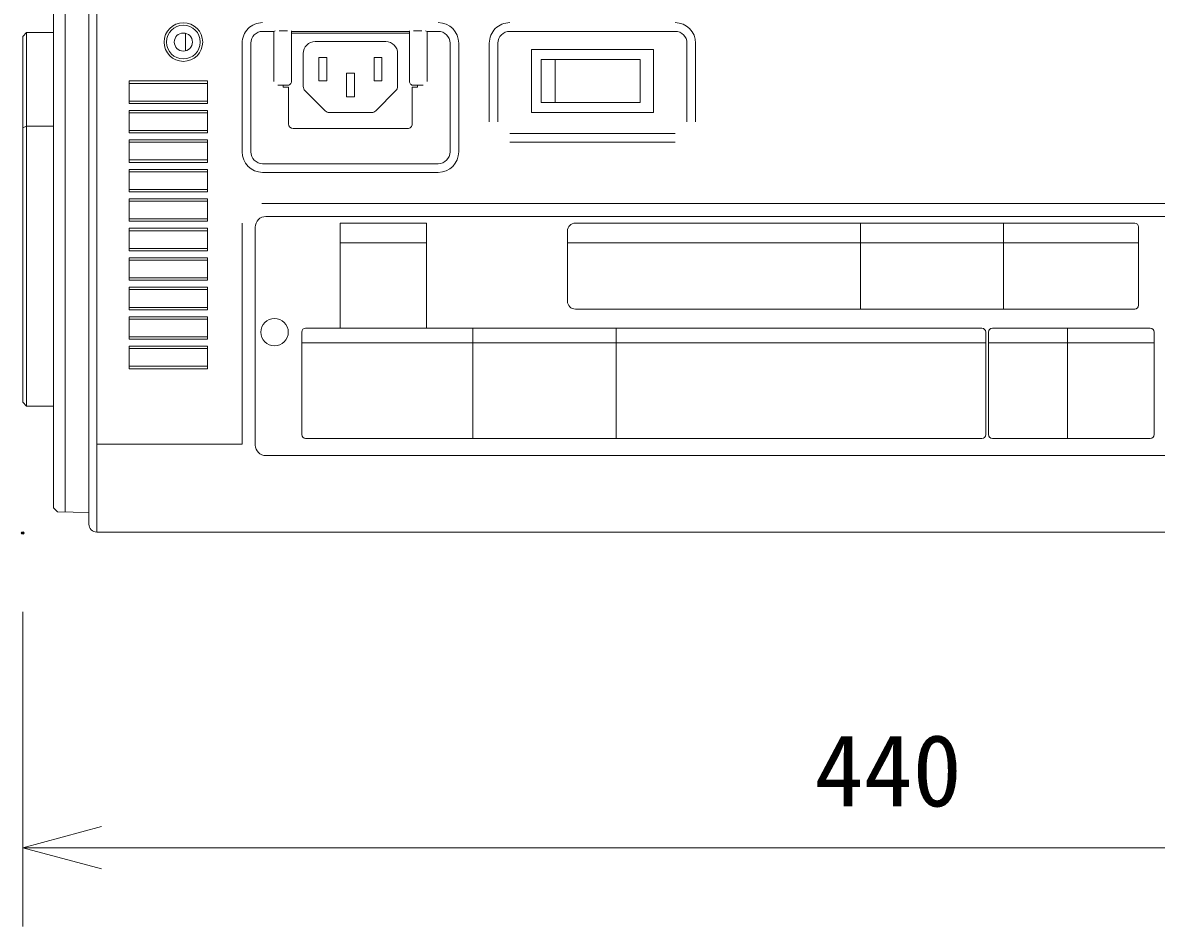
# Model space of a CAD drawing. Units: millimetres, scale not verified. Extents: x -62 to 63, y -57 to 57.
# Drawn here: x 13.7 to 42.51, y -4.89 to 18.08 of the extents above; entities that cross this region are included whole.
import ezdxf
from ezdxf.enums import TextEntityAlignment as Align

# ---------------------------------------------------------------- set-up
doc = ezdxf.new("R2010")
doc.units = ezdxf.units.MM
doc.header["$LTSCALE"] = 0.125
doc.header["$PDMODE"] = 32
doc.header["$PDSIZE"] = 0.0625
for name, color, linetype, lineweight in [('0-0_0', 7, 'Continuous', 9), ('0-4_GAIKEI', 7, 'Continuous', 18), ('0-5_SUNPO', 7, 'Continuous', 9)]:
    doc.layers.add(name, color=color, linetype=linetype, lineweight=lineweight)
doc.layers.add('0-1_DEFPOINTS', color=7, linetype='Continuous')
doc.styles.add('ＭＳ ゴシック', font='')
doc.styles.get('ＭＳ ゴシック').set_extended_font_data('MS Gothic')

# ---------------------------------------------------------------- blocks, each defined once
blk = doc.blocks.new('_OPEN30')
at = {"layer": '0-0_0'}
blk.add_line((0, 0), (-1, 0), dxfattribs=at)
blk.add_lwpolyline([(-1, 0.26795), (0, 0), (-1, -0.26795)], dxfattribs=at)
blk = doc.blocks.new('D10')
at = {"layer": '0-1_DEFPOINTS'}
blk.add_point((7.553, 2.4886), dxfattribs=at)
at = {"layer": '0-5_SUNPO'}
for p, q in [((7.553, 0.4886), (7.553, -7.5114)), ((9.553, -5.5114), (49.553, -5.5114))]:
    blk.add_line(p, q, dxfattribs=at)
at = {"layer": '0-5_SUNPO', "xscale": 2, "yscale": 2, "rotation": 180}
blk.add_blockref('_OPEN30', (7.553, -5.5114), dxfattribs=at)
at = {"layer": '0-5_SUNPO', "style": 'ＭＳ ゴシック'}
blk.add_text('440', height=1.833, dxfattribs=at).set_placement((27.678, -5.0114), align=Align.BOTTOM_LEFT)

msp = doc.modelspace()

# ---------------------------------------------------------------- linework, layer by layer
at = {"layer": '0-4_GAIKEI', "color": 1}
for p, q in [((15.5837, 5.1294), (15.5837, 20.6294)), ((14.7837, 20.1168), (14.7837, 5.642)), ((13.7997, 17.8294), (13.7997, 15.4544)), ((17.8337, 17.3718), (17.8337, 17.8139)), ((20.0798, 17.8613), (19.7983, 17.8613)), ((24.2603, 17.8613), (23.9797, 17.8613)), ((30.2824, 17.8613), (26.0797, 17.8613)), ((19.2772, 14.7972), (19.2772, 17.5613)), ((19.4983, 17.5613), (19.4983, 14.7972)), ((24.5603, 14.7972), (24.5603, 17.5613)), ((24.7814, 17.5613), (24.7814, 14.7972)), ((25.5587, 15.5612), (25.5587, 17.5613)), ((25.7797, 17.5613), (25.7797, 15.5612)), ((30.5824, 15.5612), (30.5824, 17.5613)), ((30.8035, 17.5613), (30.8035, 15.5612)), ((13.6997, 15.4044), (13.7997, 15.4544)), ((13.7997, 15.4544), (14.4837, 15.4544)), ((13.7997, 15.4544), (13.7997, 8.3294)), ((26.0796, 15.2613), (30.2826, 15.2613)), ((30.2826, 15.0403), (26.0796, 15.0403)), ((19.7983, 14.4972), (24.2603, 14.4972)), ((24.2603, 14.2761), (19.7983, 14.2761)), ((19.7797, 13.483), (45.7206, 13.4855)), ((19.281, 7.3661), (19.2804, 12.9837)), ((19.8802, 13.1533), (45.6202, 13.1558)), ((19.6102, 12.8833), (19.6107, 7.3433)), ((15.5837, 7.3694), (19.281, 7.3694)), ((19.8808, 7.0733), (45.6208, 7.0758))]:
    msp.add_line(p, q, dxfattribs=at)
at = {"layer": '0-4_GAIKEI'}
for p, q in [((15.3837, 18.3894), (15.3837, 7.3694)), ((13.6997, 17.7294), (13.7997, 17.8294)), ((13.6997, 17.7294), (13.6997, 15.4044)), ((13.7997, 17.8294), (14.4837, 17.8294)), ((13.6997, 15.4044), (13.6997, 8.4294)), ((13.7997, 8.3294), (13.6998, 8.4294)), ((14.4837, 8.3294), (13.7997, 8.3294)), ((15.3837, 7.3694), (15.3837, 5.3294)), ((14.5832, 5.6456), (14.4837, 5.7469)), ((14.5832, 5.6456), (15.3837, 5.6312)), ((15.5837, 5.1294), (57.5497, 5.1294))]:
    msp.add_line(p, q, dxfattribs=at)
at = {"layer": '0-4_GAIKEI', "lineweight": 9}
for p, q in [((20.0798, 17.8613), (20.1181, 17.8713)), ((20.4297, 17.8744), (20.2173, 17.8744)), ((20.5297, 17.8709), (20.5298, 16.5893)), ((23.5298, 16.5893), (23.5298, 17.8709)), ((23.8422, 17.8744), (23.6298, 17.8744)), ((23.9797, 17.8614), (23.9414, 17.8713)), ((20.0798, 16.5893), (20.0798, 17.8613)), ((20.5296, 17.6949), (20.531, 17.6963)), ((23.5285, 17.8613), (20.531, 17.8613)), ((23.5285, 17.8113), (20.531, 17.8113)), ((21.1297, 17.5993), (22.9297, 17.5993)), ((23.5299, 17.6949), (23.5285, 17.6963)), ((23.9797, 17.8613), (23.9797, 16.5893)), ((20.531, 17.5342), (20.5296, 17.5356)), ((20.8297, 17.1493), (20.8297, 17.2993)), ((23.2297, 17.2993), (23.2297, 17.1493)), ((23.5285, 17.5342), (23.5299, 17.5356)), ((20.8297, 16.4614), (20.8297, 17.1493)), ((21.2297, 17.1993), (21.2297, 16.7993)), ((21.4297, 17.1993), (21.2297, 17.1993)), ((21.4297, 17.1993), (21.4297, 16.5993)), ((22.6297, 17.1993), (22.6297, 16.5993)), ((23.2297, 17.1493), (23.2297, 16.4614)), ((27.2297, 17.1493), (26.8797, 17.1493)), ((26.8797, 17.1493), (26.8797, 16.0493)), ((27.2297, 17.1493), (29.3938, 17.1493)), ((27.2297, 16.0493), (27.2297, 17.1493)), ((29.3938, 16.0493), (29.3938, 17.1493)), ((21.2297, 16.5993), (21.2297, 16.7993)), ((21.9297, 16.7993), (22.1297, 16.7993)), ((21.9297, 16.3993), (21.9297, 16.7993)), ((22.1297, 16.7993), (22.1297, 16.3993)), ((16.4031, 16.6002), (18.3964, 16.6002)), ((16.4031, 16.0289), (16.4031, 16.6002)), ((16.4031, 16.5396), (18.3964, 16.5396)), ((18.3964, 16.6002), (18.3964, 16.0289)), ((20.3242, 16.4393), (20.3242, 16.4893)), ((20.4583, 16.4393), (20.3242, 16.4393)), ((20.4583, 15.5072), (20.4583, 16.4393)), ((21.4297, 16.5993), (21.2297, 16.5993)), ((23.7353, 16.4393), (23.602, 16.4393)), ((23.602, 16.4393), (23.6024, 15.5073)), ((23.7353, 16.4893), (23.7353, 16.4393)), ((21.3858, 15.8432), (20.8737, 16.3553)), ((23.1858, 16.3553), (22.6737, 15.8432)), ((18.3964, 16.0899), (16.4031, 16.0899)), ((18.3964, 16.0289), (16.4031, 16.0289)), ((16.4031, 15.2795), (16.4031, 15.8508)), ((16.4031, 15.8508), (18.3964, 15.8508)), ((18.3964, 15.8508), (18.3964, 15.2795)), ((26.8797, 16.0493), (27.2297, 16.0493)), ((29.3938, 16.0493), (27.2297, 16.0493)), ((16.4031, 15.7902), (18.3964, 15.7902)), ((22.5676, 15.7993), (21.4919, 15.7993)), ((18.3964, 15.3405), (16.4031, 15.3405)), ((18.3964, 15.2795), (16.4031, 15.2795)), ((23.4824, 15.3872), (20.5783, 15.3872)), ((16.4031, 15.1014), (18.3964, 15.1014)), ((16.4031, 14.5301), (16.4031, 15.1014)), ((16.4031, 15.0408), (18.3964, 15.0408)), ((18.3964, 15.1014), (18.3964, 14.5301)), ((18.3964, 14.5911), (16.4031, 14.5911)), ((18.3964, 14.5301), (16.4031, 14.5301)), ((16.4031, 14.352), (18.3964, 14.352)), ((16.4031, 13.7808), (16.4031, 14.352)), ((16.4031, 14.2914), (18.3964, 14.2914)), ((18.3964, 14.352), (18.3964, 13.7808)), ((18.3964, 13.8417), (16.4031, 13.8417)), ((18.3964, 13.7808), (16.4031, 13.7808)), ((16.4031, 13.0314), (16.4031, 13.6026)), ((16.4031, 13.6026), (18.3964, 13.6026)), ((16.4031, 13.542), (18.3964, 13.542)), ((18.3964, 13.6026), (18.3964, 13.0314)), ((18.3964, 13.0923), (16.4031, 13.0923)), ((18.3964, 13.0314), (16.4031, 13.0314)), ((21.7661, 12.9872), (21.7661, 10.3144)), ((23.9661, 12.9872), (21.7661, 12.9872)), ((23.9661, 12.9872), (23.9661, 10.3144)), ((41.9613, 12.9872), (27.7455, 12.9872)), ((34.9942, 12.9872), (34.9942, 10.7991)), ((38.6275, 12.9872), (38.6275, 10.7991)), ((16.4031, 12.8532), (18.3964, 12.8532)), ((16.4031, 12.282), (16.4031, 12.8532)), ((16.4031, 12.7926), (18.3964, 12.7926)), ((18.3964, 12.8532), (18.3964, 12.282)), ((27.5455, 10.9991), (27.5455, 12.7872)), ((42.0613, 12.8872), (42.0613, 10.8991)), ((23.9661, 12.4871), (21.7661, 12.4871)), ((42.0613, 12.4871), (27.5455, 12.4871)), ((18.3964, 12.3429), (16.4031, 12.3429)), ((18.3964, 12.282), (16.4031, 12.282)), ((16.4031, 11.5326), (16.4031, 12.1038)), ((16.4031, 12.1038), (18.3964, 12.1038)), ((18.3964, 12.1038), (18.3964, 11.5326)), ((16.4031, 12.0432), (18.3964, 12.0432)), ((18.3964, 11.5935), (16.4031, 11.5935)), ((18.3964, 11.5326), (16.4031, 11.5326)), ((16.4031, 10.7832), (16.4031, 11.3544)), ((16.4031, 11.3544), (18.3964, 11.3544)), ((16.4031, 11.2938), (18.3964, 11.2938)), ((18.3964, 11.3544), (18.3964, 10.7832)), ((18.3964, 10.8441), (16.4031, 10.8441)), ((18.3964, 10.7832), (16.4031, 10.7832)), ((41.9613, 10.7991), (27.7455, 10.7991)), ((16.4031, 10.605), (18.3964, 10.605)), ((16.4031, 10.0338), (16.4031, 10.605)), ((16.4031, 10.5444), (18.3964, 10.5444)), ((18.3964, 10.605), (18.3964, 10.0338)), ((18.3964, 10.0947), (16.4031, 10.0947)), ((20.7911, 10.2144), (20.7911, 7.6104)), ((25.2258, 10.3144), (20.8911, 10.3144)), ((25.1393, 7.5104), (25.1393, 10.3144)), ((38.0764, 10.3127), (25.2258, 10.3127)), ((28.7793, 7.5087), (28.7793, 10.3127)), ((38.1764, 10.2127), (38.1764, 7.6087)), ((38.2439, 10.2139), (38.2439, 7.61)), ((42.3566, 10.3139), (38.3439, 10.3139)), ((40.2566, 10.3139), (40.2566, 7.51)), ((42.4566, 10.2139), (42.4566, 7.61)), ((18.3964, 10.0338), (16.4031, 10.0338)), ((16.4031, 9.2844), (16.4031, 9.8556)), ((16.4031, 9.8556), (18.3964, 9.8556)), ((18.3964, 9.8556), (18.3964, 9.2844)), ((25.2258, 9.9437), (20.7911, 9.9437)), ((38.1764, 9.9419), (25.2258, 9.9419)), ((42.4566, 9.9419), (38.2439, 9.9419)), ((16.4031, 9.795), (18.3964, 9.795)), ((18.3964, 9.3453), (16.4031, 9.3453)), ((18.3964, 9.2844), (16.4031, 9.2844)), ((25.2258, 7.5104), (20.8911, 7.5104)), ((38.0764, 7.5087), (25.2258, 7.5087)), ((42.3566, 7.51), (38.3439, 7.51))]:
    msp.add_line(p, q, dxfattribs=at)
at = {"layer": '0-4_GAIKEI'}
msp.add_lwpolyline([(14.4837, 5.7469), (14.4837, 13.5011), (14.4837, 20.012)], dxfattribs=at)
at = {"layer": '0-4_GAIKEI', "lineweight": 9}
msp.add_lwpolyline([(29.7281, 17.3976), (29.7281, 15.8009), (26.6314, 15.8009), (26.6314, 17.3976)], close=True, dxfattribs=at)
for points in [[(22.6297, 17.1993), (22.8297, 17.1993), (22.8297, 16.7993)], [(22.6297, 16.5993), (22.8297, 16.5993), (22.8297, 16.7993)], [(20.4298, 16.4893), (20.2173, 16.4893), (20.1807, 16.4893)], [(23.8788, 16.4893), (23.8422, 16.4893), (23.6297, 16.4893)], [(22.1297, 16.3993), (22.1297, 16.1993), (21.9297, 16.1993), (21.9297, 16.3993)]]:
    msp.add_lwpolyline(points, dxfattribs=at)
at = {"layer": '0-4_GAIKEI', "color": 1}
for radius in [0.4905, 0.43, 0.23]:
    msp.add_circle((17.7837, 17.5894), radius, dxfattribs=at)
at = {"layer": '0-4_GAIKEI', "lineweight": 9}
msp.add_circle((20.1005, 10.2133), 0.35, dxfattribs=at)
at = {"layer": '0-4_GAIKEI', "color": 1}
for centre, radius, start, end in [((19.7983, 17.5613), 0.5211, 89.99996, 180), ((24.2603, 17.5613), 0.5211, 359.99998, 89.99996), ((26.0797, 17.5613), 0.5211, 89.99996, 180), ((30.2824, 17.5613), 0.5211, 359.99998, 89.99996), ((19.7983, 17.5613), 0.3, 89.99996, 180), ((24.2603, 17.5613), 0.3, 359.99998, 89.99996), ((26.0797, 17.5613), 0.3, 89.99996, 180), ((30.2824, 17.5613), 0.3, 359.99998, 89.99996), ((19.7983, 14.7972), 0.5211, 180, 269.99998), ((19.7983, 14.7972), 0.3, 180, 269.99998), ((24.2603, 14.7972), 0.3, 270, 359.99998), ((24.2603, 14.7972), 0.5211, 270, 359.99998), ((19.8802, 12.8833), 0.27, 90.00549, 180.00549), ((19.8807, 7.3433), 0.27, 180.00549, 270.00549)]:
    msp.add_arc(centre, radius, start, end, dxfattribs=at)
at = {"layer": '0-4_GAIKEI', "lineweight": 9}
for centre, radius, start, end in [((21.1297, 17.2993), 0.3, 89.99996, 180), ((22.9297, 17.2993), 0.3, 359.99998, 89.99996), ((20.4298, 16.5893), 0.1, 270, 0.00129), ((20.9797, 16.4614), 0.15, 180, 224.99996), ((23.0797, 16.4614), 0.15, 315, 359.99998), ((23.6297, 16.5893), 0.1, 179.99864, 269.99998), ((21.4919, 15.9493), 0.15, 224.99996, 269.99998), ((22.5676, 15.9493), 0.15, 270, 315), ((20.5783, 15.5072), 0.12, 180.00002, 270), ((23.4824, 15.5072), 0.12, 270, 0.02583), ((27.7455, 12.7872), 0.2, 90, 180), ((41.9613, 12.8872), 0.1, 0, 90), ((27.7455, 10.9991), 0.2, 180, 270), ((41.9613, 10.8991), 0.1, 270, 0), ((20.8911, 10.2144), 0.1, 90, 180), ((38.0764, 10.2127), 0.1, 0, 90), ((38.3439, 10.2139), 0.1, 90, 180), ((42.3566, 10.2139), 0.1, 0, 90), ((20.8911, 7.6104), 0.1, 180, 270), ((38.0764, 7.6087), 0.1, 270, 0), ((38.3439, 7.61), 0.1, 180, 270), ((42.3566, 7.61), 0.1, 270, 0)]:
    msp.add_arc(centre, radius, start, end, dxfattribs=at)
at = {"layer": '0-4_GAIKEI'}
msp.add_arc((15.5837, 5.3294), 0.2, 180, 270.00004, dxfattribs=at)

# ---------------------------------------------------------------- block references
at = {"layer": '0-5_SUNPO'}
msp.add_blockref('D10', (6.1467, 2.617), dxfattribs=at)

doc.saveas('drawing.dxf')
